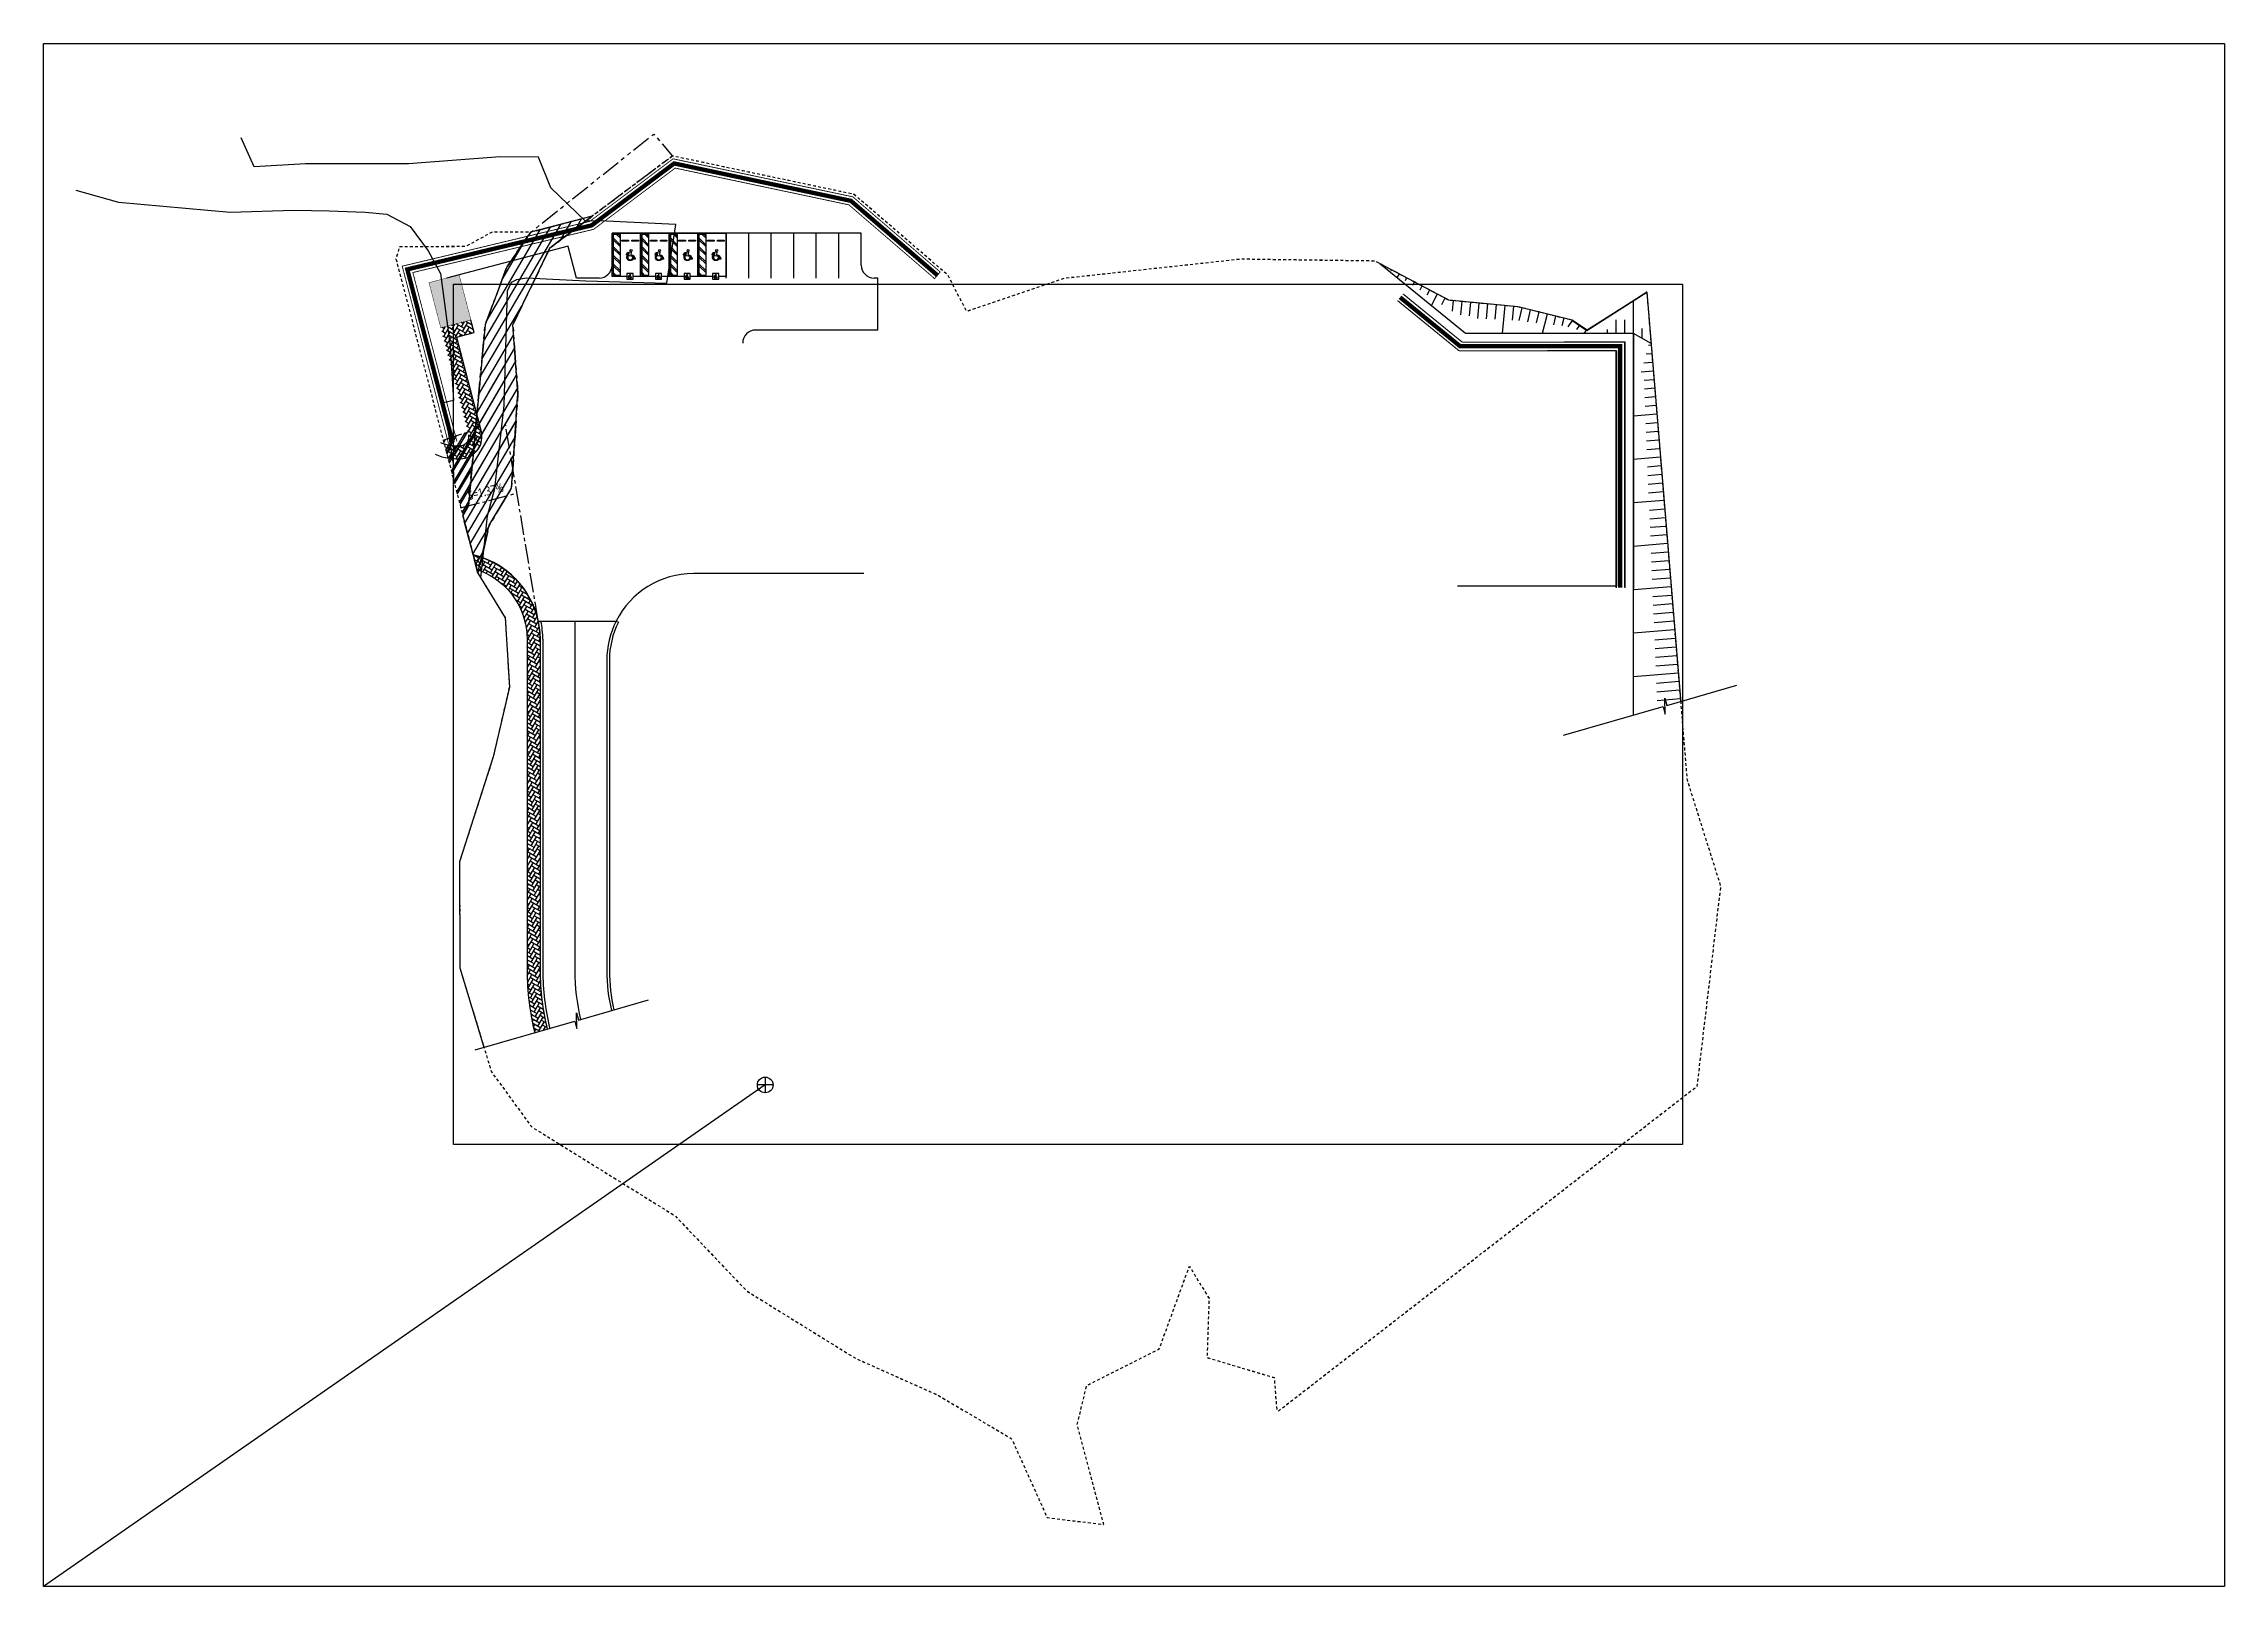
# Model space of a CAD drawing. Header units: millimetres. Extents: x -47382 to 204618, y -51045 to 127155.
import ezdxf
from ezdxf.enums import TextEntityAlignment as Align

# ---------------------------------------------------------------- set-up
doc = ezdxf.new("R2010")
doc.units = ezdxf.units.MM
doc.header["$LTSCALE"] = 300
doc.header["$MEASUREMENT"] = 0
for name, pattern in [('CENTER', [2, 1.25, -0.25, 0.25, -0.25]), ('CENTER2', [1.125, 0.75, -0.125, 0.125, -0.125]), ('HID', [2, 1.1, -0.9]), ('PHANTOM2', [31.749999999999986, 15.875, -3.174999999999999, 3.174999999999999, -3.174999999999999, 3.174999999999999, -3.174999999999999]), ('XREF_BASE$0$PHANTOM', [63.49999999999997, 31.75, -6.349999999999998, 6.349999999999998, -6.349999999999998, 6.349999999999998, -6.349999999999998]), ('XREF_BASE$0$PHANTOMX2', [5, 2.5, -0.5, 0.5, -0.5, 0.5, -0.5])]:
    doc.linetypes.add(name, pattern=pattern)
doc.layers.get('0').update_dxf_attribs({"linetype": 'CONTINUOUS'})
doc.layers.get('Defpoints').update_dxf_attribs({"color": 153, "linetype": 'CONTINUOUS'})
for name, color, linetype in [('125', 4, 'CONTINUOUS'), ('A-조적해치', 8, 'CONTINUOUS'), ('base$0$base$0$WID', 4, 'CONTINUOUS'), ('base$0$base$0$사업부지', 7, 'CONTINUOUS'), ('CAR', 7, 'CONTINUOUS'), ('CE-SLOP-FILL', 1, 'CONTINUOUS'), ('CE_SITE_FH', 170, 'CONTINUOUS'), ('FIN', 5, 'CONTINUOUS'), ('LSMD_CONT_LDREG_41500', 1, 'CONTINUOUS'), ('p', 6, 'CONTINUOUS'), ('WID', 4, 'CONTINUOUS'), ('XREF_BASE$0$CE_PROPERTY LINE', 2, 'XREF_BASE$0$PHANTOM'), ('XREF_BASE$0$성토옹벽', 6, 'CONTINUOUS'), ('사업부지', 7, 'CONTINUOUS'), ('성토옹벽', 6, 'CONTINUOUS'), ('절토옹벽', 2, 'CONTINUOUS'), ('토목옹벽', 5, 'CONTINUOUS')]:
    doc.layers.add(name, color=color, linetype=linetype)
doc.layers.add('Defpoint', color=161, linetype='CONTINUOUS', plot=False)
doc.styles.add('나눔고딕N', font='')
doc.styles.get('나눔고딕N').set_extended_font_data('NanumGothic')
pattern_1 = [(59.62512504652138, (-197018599.9120043, -418851415.2069576), (-754.8935533646174, 442.4485541716026), [])]
pattern_2 = [(59.62512504690361, (-2427524.775692786, 976688.9350473019), (-142.8319996347441, 547.3563920156048), [1200, -399.9999999999999]), (149.6251250469036, (-2427322.513496578, 977034.0292431582), (-142.831999634744, 547.3563920156047), [1200, -399.9999999999999])]

# ---------------------------------------------------------------- blocks, each defined once
blk = doc.blocks.new('A$C5FDF183A')
at = {"layer": 'Defpoints'}
for p, q in [((1808.614339811727, 904.3062890012516, -102999.999999999), (0.004079899750649929, 904.3062890012516, -102999.999999999)), ((904.309209855739, 1808.61141895724, -102999.999999999), (904.309209855739, 0.001159045263193548, -102999.999999999))]:
    blk.add_line(p, q, dxfattribs=at)
blk.add_circle((904.309209855739, 904.3062890012516, -102999.999999999), 904.3051299559884, dxfattribs=at)
blk = doc.blocks.new('주차라인-장애인-R01')
at = {"layer": 'CAR', "color": 6}
for p, q in [((150.0000000004657, -558.2053539409826), (970.0000000004657, -1378.205353940983)), ((150.0000000004657, -770.3373882969317), (970.0000000004657, -1590.337388296932)), ((150.0000000004657, -1558.205353940983), (970.0000000004657, -2378.205353940983)), ((150.0000000004657, -1770.337388296932), (970.0000000004657, -2590.337388296932)), ((529.6626117033884, -149.9999999999709), (970.0000000004657, -590.3373882969317)), ((741.7946460593957, -149.9999999999709), (970.0000000004657, -378.2053539409826)), ((150.0000000004657, -2558.205353940983), (970.0000000004657, -3378.205353940983)), ((150.0000000004657, -2770.337388296932), (970.0000000004657, -3590.337388296932)), ((150.0000000004657, -3558.205353940983), (970.0000000004657, -4378.205353940983)), ((150.0000000004657, -3770.337388296932), (970.0000000004657, -4590.337388296932)), ((150.0000000004657, -4570.337388296932), (429.6626117033884, -4849.999999999971))]:
    blk.add_line(p, q, dxfattribs=at)
blk.add_lwpolyline([(1730.000000000466, -4999.999999999971), (4.656612873077393e-10, -4999.999999999971), (4.656612873077393e-10, 2.91038304567337e-11), (3300.000000000466, 2.91038304567337e-11), (3300.000000000466, -4999.999999999971), (2430.000000000466, -4999.999999999971)], dxfattribs=at)
for points in [[(150.0000000004657, -149.9999999999709), (150.0000000004657, -4849.999999999971), (970.0000000004657, -4849.999999999971), (970.0000000004657, -149.9999999999709)], [(1890.000000000466, -949.9999999999709), (1130.000000000466, -949.9999999999709), (1130.000000000466, -799.9999999999709), (1890.000000000466, -799.9999999999709)], [(3050.000000000466, -949.9999999999709), (2290.000000000466, -949.9999999999709), (2290.000000000466, -799.9999999999709), (3050.000000000466, -799.9999999999709)], [(1730.000000000466, -5324.999999999971), (2430.000000000466, -5324.999999999971), (2430.000000000466, -4674.999999999971), (1730.000000000466, -4674.999999999971)]]:
    blk.add_lwpolyline(points, close=True, dxfattribs=at)
for points in [[(2177.632863112958, -2470.591965434462, 0.3883888311500843), (2198.988845437067, -2505.001108534139), (2388.341808677185, -2558.307954451622, -0.1872809849549228), (2475.11294510588, -2623.547823612666), (2665.600289527327, -2930.212368656968, -1.000000000000023), (2555.170281772502, -2998.8069266573), (2378.134609452449, -2713.798155741504), (2019.356674640207, -2645.084210340894, -0.3504293638877194), (1954.821271294029, -2523.001966553711), (1998.301982656121, -2313.537162554887), (1884.558559419354, -2349.933804338652), (1756.59828513395, -2528.602758449066, -0.9999999999998813), (1675.298088861629, -2470.376663903095), (1802.336781471735, -2292.994500048197, -0.1526120319272246), (1873.767206632299, -2239.097163536731), (2108.962072968483, -2154.968657675112, -0.5458993564135475), (2222.075045861537, -2233.700050258689)], [(1917.964892510325, -2565.176325443987, 1.468507096226449), (2409.522874721326, -2816.862159404933), (2483.553925523767, -2932.673268721352, -1.42620905017157), (1923.475245049922, -2439.884439326503)], [(2079.622248579748, -4989.808071467531, 0.3883888311500843), (2087.31040221639, -5002.195362983417), (2155.477468982805, -5021.385827513732, -0.1872809849549228), (2186.71507809707, -5044.872180411679), (2255.290522088762, -5155.271416627656, -1.000000000000023), (2215.535719297128, -5179.965457507729), (2151.802877261769, -5077.362299978064), (2022.642820729408, -5052.625279633823, -0.3504293638877194), (1999.410075524822, -5008.675671870442), (2015.063131615287, -4933.268342430907), (1974.115499249892, -4946.371133473032), (1928.049800507259, -5010.691956952767, -0.9999999999998813), (1898.781729849055, -4989.730562916229), (1944.515659188852, -4925.872983928508, -0.1526120319272246), (1970.230612246552, -4906.469942784373), (2054.900764127728, -4876.183680674148, -0.5458993564135475), (2095.621434369124, -4904.526982004259)], [(1986.141779162688, -5023.858441070974, 1.468507096226449), (2163.102652758593, -5114.465341296891), (2189.753831047565, -5156.157340650767, -1.42620905017157), (1988.125506076962, -4978.753362068644)]]:
    blk.add_lwpolyline(points, format="xyb", close=True, dxfattribs=at)
for centre, radius in [((2198.310592150781, -2008.707041394577), 117.8041499864776), ((2087.066231033299, -4823.529498813179), 42.40949399513192)]:
    blk.add_circle(centre, radius, dxfattribs=at)
blk = doc.blocks.new('A$C409E529B')
at = {"color": 8, "flags": 128}
blk.add_lwpolyline([(9934.28175933659, 46396.46572303819), (55.37756348075345, 54455.01320018666)], dxfattribs=at)
at = {"layer": 'CE-SLOP-FILL', "color": 8}
for p, q in [((9934.28175933659, 46396.46572303819), (55.37756348075345, 54455.01320018666)), ((498.9146775002591, 54215.09822015127), (475.3390736342408, 54170.52358479111)), ((1382.889112504199, 53747.56268312328), (1312.559383608866, 53614.5895451532)), ((2266.863547564019, 53280.02714610985), (2032.695839489345, 52837.28386489151)), ((3150.837982553523, 52812.4916091382), (2987.000003444962, 52502.72146584815)), ((4034.812417613808, 52344.95607212477), (3824.220313363243, 51946.78742619557)), ((4918.786852617748, 51877.42053509678), (4661.440623337403, 51390.85338655754)), ((5802.761287678033, 51409.88499808346), (5498.660933255684, 50834.91934690508)), ((6686.735722737852, 50942.34946107015), (5985.026763665956, 49615.62115344964)), ((7570.710157726891, 50474.81392409839), (7173.10155314859, 49723.05126761459)), ((23986.51364288479, 46761.8385519064), (30920.84895424871, 51163.32883668761)), ((15982.85375621915, 49480.03927544004), (8024.354682817124, 50235.03193746461)), ((8514.085557229817, 50205.99858840206), (8397.50801421469, 48975.08010721148)), ((9509.630889236461, 50111.71273386595), (9361.524530642666, 48547.88792389992)), ((9509.627737542149, 50111.70532973635), (9509.516914545093, 50110.51532531634)), ((10539.56521776319, 50014.1699749541), (10391.45885915449, 48450.34516504442)), ((11500.72122027632, 49923.13744904904), (11334.00943653006, 48133.00550301443)), ((12496.26796162268, 49828.85350866988), (12334.01892288355, 48086.64200474822)), ((13491.81470301049, 49734.56956836174), (13334.02840922121, 48040.27850653848)), ((14487.3614444132, 49640.28562799736), (14185.27029158873, 46396.46559884667)), ((15482.90818574466, 49546.00168767455), (15334.0473819836, 47947.55151002097)), ((16468.45481457608, 49372.03696918127), (16099.6699429322, 47884.2016254717)), ((17439.04101602919, 49131.2823755818), (17100.11452355329, 47763.90845880739)), ((18409.62721748231, 48890.52778198256), (18100.55910417531, 47643.61529214319)), ((19380.21341887955, 48649.77318836853), (18821.69341622433, 46396.46546344308)), ((20350.79962033266, 48409.0185947693), (20101.44826548826, 47403.02895877301)), ((21321.38582178624, 48168.26400116982), (21101.89284611028, 47282.7357921087)), ((22283.17047494464, 47907.99200851156), (21777.97915927833, 47152.228700181)), ((23986.51364288479, 46761.8385519064), (22275.09127778886, 47918.18260242941)), ((27373.42391377548, 46396.46521361114), (27373.42396011809, 47982.11420835194)), ((28373.88782245666, 46396.46518443956), (28373.88786875736, 47982.11417910922)), ((29374.35173109593, 46396.46515519673), (29374.35184166161, 50181.70742514799)), ((23112.40497875586, 47349.07780131046), (22795.08243077435, 46874.36509098974)), ((23678.47117826575, 46396.46532158088), (23946.75338900601, 46785.53313750692)), ((26372.96000513621, 46396.46524285385), (26372.9600185235, 46854.76813767827)), ((31408.37521453993, 45259.67479386809), (29374.35173109593, 46396.46515519673)), ((29374.48010955844, 46396.46515520813), (29374.47925081011, 16996.46379353199)), ((30367.30966685526, 45841.51334674959), (30367.30969971977, 46966.44074275705)), ((31551.70813807193, 43060.98551584175), (30539.84418797307, 42977.26329808298)), ((31469.24930223497, 44057.58003452723), (30827.75062917918, 44004.50205737154)), ((31386.79046641197, 45054.17455315648), (31115.65707038483, 45031.74081666011)), ((31634.16697385255, 42064.39099714148), (30251.93774676742, 41950.0245387943)), ((31716.62580968998, 41067.796478456), (30578.14329508971, 40973.59776631685)), ((31799.08464551251, 40071.20195982675), (30619.44557087217, 39973.59792963671)), ((31881.54348129313, 39074.6074411266), (30660.74784658384, 38973.59809299815)), ((31964.00231713057, 38078.012922441), (30702.05012229504, 37973.59825635969)), ((32046.46115296753, 37081.41840375552), (29374.47983106039, 36860.33709927602)), ((32128.91998873372, 36084.8238851116), (30784.65467377426, 35973.59858309722)), ((32211.37882457115, 35088.22936642612), (30825.95694948593, 34973.59874645877)), ((32293.83766040811, 34091.63484774053), (30867.2592251976, 33973.5989098202)), ((32376.29649618873, 33095.04032904038), (30908.56150090881, 32973.59907318163)), ((32458.7553320257, 32098.44581035478), (29374.4796844963, 31843.25103110762)), ((32541.2141678487, 31101.85129172564), (30991.16605238803, 30973.59939991927)), ((32623.67300362932, 30105.25677302538), (31032.4683280997, 29973.59956328059)), ((32706.13183946628, 29108.6622543399), (31073.77060381137, 28973.59972664213)), ((32788.59067530371, 28112.0677356543), (31115.07287953747, 27973.59988994733)), ((32871.0495110699, 27115.4732170105), (29374.4795379173, 26826.16496299545)), ((32953.50834690686, 26118.8786983249), (31197.67743101669, 25973.60021668486)), ((33035.96718274429, 25122.28417963942), (31238.97970672837, 24973.60038004641)), ((33118.42601852491, 24125.68966093916), (31280.28198243957, 23973.60054340784)), ((33200.88485434745, 23129.09514231002), (31321.58425820712, 22973.60070678394)), ((33283.34369018488, 22132.50062362442), (29374.47939139465, 21809.07889489806)), ((33365.8025259655, 21135.90610492427), (31404.18880963046, 20973.60103350691)), ((33448.26136180246, 20139.31158623868), (31445.49108534213, 19973.60119686835)), ((33530.72019762546, 19142.71706760954), (31486.79336110968, 18973.60136024444)), ((33613.17903340608, 18146.12254890928), (31528.09563682089, 17973.60152360599)), ((33695.63786924304, 17149.5280302238), (29443.1579558365, 16797.6753436547)), ((33778.09670508048, 16152.9335115382), (31610.70018825913, 15973.60185027251)), ((33860.5555408462, 15156.33899289439), (31652.00246402621, 14973.60201364872)), ((33943.01437668316, 14159.7444742088), (31693.30473973788, 13973.60217701015)), ((34025.47321252106, 13163.14995552332), (31734.60701544955, 12973.60234037158)), ((34107.93204830168, 12166.55543682305), (29374.4790983079, 11774.90675863205)), ((34190.39088412374, 11169.96091819392), (31818.26045307424, 10973.68945255748)), ((34272.84971996117, 10173.36639950832), (31860.89845810831, 9973.800134968129)), ((34355.30855574226, 9176.77188080817), (31903.53646321315, 8973.91081733699)), ((34437.76739157923, 8180.177362122573), (31946.17446831753, 7974.021499705967)), ((34520.22622740129, 7183.582843493437), (29374.47895174334, 6757.82069046353)), ((34602.68506318238, 6186.988324793172), (32031.45047845645, 5974.242864485364)), ((34685.14389901981, 5190.393806107691), (32074.08848354639, 4974.35354691057)), ((34767.60273485677, 4193.799287422094), (32116.72648865078, 3974.464229279547))]:
    blk.add_line(p, q, dxfattribs=at)
at = {"layer": 'CE-SLOP-FILL', "color": 8, "flags": 128}
for points in [[(34854.08343141864, 3735.202148614218), (30936.83825613698, 51170.70817349304), (24002.50422649225, 46769.21789002651), (22291.08211225318, 47925.56183702988), (15998.84559161123, 49487.41825400305), (8040.34781975951, 50242.4106486229), (-0.0002031153999269009, 54500.1866680407)], [(29374.47882242315, 2331.394648412592), (29374.47908726986, 11398.35004610999), (29374.47925081011, 16996.46379353199), (29374.48010955844, 46396.46515520813), (9934.28175933659, 46396.46572303819), (55.37756348075345, 54455.01320018666)]]:
    blk.add_lwpolyline(points, dxfattribs=at)
at = {"layer": 'LSMD_CONT_LDREG_41500', "color": 7, "linetype": 'PHANTOM2'}
for p, q in [((30920.84895424871, 51163.32883668761), (23986.51364288479, 46761.8385519064)), ((15982.85375621915, 49480.03927544004), (8024.354682817124, 50235.03193746461))]:
    blk.add_line(p, q, dxfattribs=at)
at = {"layer": 'WID', "elevation": -102999.999999999}
blk.add_lwpolyline([(21267.62281078578, -4.832836566492915e-05), (32784.56523388647, 3312.077833571122), (33009.89641301299, 2445.572565763607), (32988.47629696608, 4275.627847171039), (33207.14302446134, 3433.604060073732), (41310.45510580635, 5763.979582391621)], dxfattribs=at)
at = {"layer": '토목옹벽', "color": 7}
blk.add_line((22256.64010113198, 47922.76254608238), (23986.51364288479, 46761.8385519064), dxfattribs=at)
blk = doc.blocks.new('A$C15A91853')
at = {"layer": 'Defpoints'}
for points in [[(46800.83620695351, -0.000133805675432086), (47586.93095752224, 7154.016583453631), (48442.61088196747, 10307.17576318025), (49498.69056838052, 19897.43716880935), (49907.47040813649, 33129.23957948387), (50350.72880105721, 34135.74591025559), (50955.94050958473, 34462.10731246055), (52065.91714207456, 34644.22793091729), (58944.13146783737, 34309.85024700081), (68294.01132082008, 34026.42134056741), (68302.55547243729, 34078.97141674056), (69308.55834560329, 40553.6716684564), (69347.28421101999, 40791.85158650426), (60534.55925788125, 41222.271272738), (58897.10008824337, 41176.39727639279), (54889.34119343897, 45050.08654869627), (53480.65610471973, 48599.42385892093), (49028.35337961931, 48631.4460732959), (38443.44949909253, 47811.65838404465), (26549.66563131381, 47829.56940822687), (20615.45082264487, 47453.24541705614), (19106.64459372358, 50831.77361282974)], [(-0.0001611150801181793, 44758.44041633199), (4948.065223993734, 43400.63225306605), (17839.16792320926, 42226.03408015845), (25189.38975682948, 42482.97182905814), (29294.95190443331, 42369.78339673742), (33454.49159089802, 42220.03782080906), (35927.93917659158, 42012.76298736909), (38652.38078431971, 40578.09579518228), (40707.0704868664, 37777.08664331865), (42162.71509608021, 35137.05884686043), (43271.78303487133, 26739.0225660908), (43649.2547345357, 20479.56219997746), (42505.41529687122, 20193.52668061573), (43606.90346035128, 13151.50056522805), (43640.50034104241, 11401.20861092815)]]:
    blk.add_lwpolyline(points, dxfattribs=at)
blk = doc.blocks.new('G$C241B0436')
h = blk.add_hatch()
h.set_pattern_fill('ANSI31', color=5, scale=7000, angle=14.62512504652138, style=0)
h.set_pattern_definition([(59.62512504652138, (-197011937.1310294, -418807527.6438184), (-754.8935533646174, 442.4485541716026), [])])
h.paths.add_polyline_path([(9182.907679277705, 126493.2983044618), (5456.127871040953, 125251.5825769741), (7736.008370768512, 116514.6947102305), (8363.921029174933, 117653.0701285743)])
at = {"color": 6, "linetype": 'Continuous', "transparency": 33554687}
for p, q in [((9933.386109714513, 134602.2456028757), (19058.12102975138, 150170.6173431645)), ((10123.79543602711, 136657.5439293365), (17860.77892220928, 149858.1723439614)), ((10425.20095898421, 138902.2209135076), (16663.43681466707, 149545.7273447583)), ((19014.18304231041, 148365.224386321), (20255.46313729347, 150483.0623423675)), ((20824.61741285853, 149723.7105412637), (21452.80524483556, 150795.5073415706)), ((22635.05178340664, 151082.1966962063), (22650.14735237765, 151107.9523407737)), ((12244.27127883548, 143736.2958300303), (15019.62123428192, 148471.5215866606)), ((9742.976783401798, 132546.9472764149), (14571.59041345457, 140785.3950386412)), ((9552.5674570892, 130491.6489499541), (13595.32662414201, 137389.2934427196)), ((9171.748804464005, 126381.0522970324), (13818.07866107312, 134308.4924988133)), ((9362.158130776603, 128436.3506234932), (13706.7026426075, 135848.8929707665)), ((8790.930151838693, 122270.4556441107), (14040.83069800423, 131227.6915549069)), ((8981.339478151407, 124325.7539705716), (13929.45467953873, 132768.0920268601)), ((8600.520825525979, 120215.1573176499), (14004.27587001363, 129434.8955416403)), ((8410.11149921338, 118159.858991189), (13871.44762995525, 127477.8404807506)), ((7960.235270418692, 115661.8653724768), (13738.61938989686, 125520.785419861)), ((8272.680269617587, 114464.5232649506), (13605.79114983859, 123563.7303589714)), ((8585.125268816482, 113267.1811574244), (13472.96290978021, 121606.6752980817)), ((8897.570268015377, 112069.8390498982), (10698.63581590168, 115142.7675485168)), ((9210.015267214272, 110872.4969423721), (10028.0675108952, 112268.2351796149))]:
    blk.add_line(p, q, dxfattribs=at)
for p, q in [((15557.79444676195, 149257.2112835734), (12814.98070402455, 145252.9233549931)), ((22679.62833176181, 151115.6453672881), (15557.79444676195, 149257.2112835734)), ((17791.10524637077, 147447.4699074891), (22679.62833176181, 151115.6453672881)), ((15811.32769939676, 143350.8521800339), (17791.10524637077, 147447.4699074891)), ((12814.98070402455, 145252.9233549931), (10301.22802187002, 138572.7699521615)), ((13508.79416767019, 138586.0918076177), (15811.32769939676, 143350.8521800339)), ((10301.22802187002, 138572.7699521615), (9182.787486107904, 126500.2049895419)), ((14084.73881568003, 130620.4146372879), (13508.79416767019, 138586.0918076177)), ((13344.94169514091, 119720.4456386297), (14084.73881568003, 130620.4146372879)), ((9182.787486107904, 126500.2049895419), (8363.800835971255, 117659.9768136607)), ((10765.17181720852, 115427.9881412972), (13344.94169514091, 119720.4456386297)), ((8363.800835971255, 117659.9768136607), (7735.888177565532, 116521.6013953379)), ((7735.888177565532, 116521.6013953379), (9470.028363199905, 109876.0827602599)), ((9470.028363199905, 109876.0827602599), (10765.17181720852, 115427.9881412972))]:
    blk.add_line(p, q)
at = {"layer": 'LSMD_CONT_LDREG_41500', "color": 7, "linetype": 'Continuous', "const_width": 0.26}
blk.add_lwpolyline([(7735.18651549588, 116520.3292973894), (8363.800764182, 117659.9766651119), (10301.22795008065, 138572.7698036128), (12814.9806322353, 145252.9232064444), (15557.79437497258, 149257.2111350246), (29779.28472064284, 160617.1254896203), (31951.98458776949, 158073.2946644871), (17791.10517458152, 147447.4697589404), (15811.32762760739, 143350.8520314852), (13508.79409588093, 138586.091659069), (14084.73874389078, 130620.4144887392), (13344.94162335165, 119720.445490081), (10765.17174541915, 115427.9879927485), (9470.028291410534, 109876.0826117111)], close=True, dxfattribs=at)
at = {"layer": 'LSMD_CONT_LDREG_41500', "color": 1, "linetype": 'HID', "flags": 128}
for points in [[(31951.98458776949, 158073.2946644871), (22679.62825997244, 151115.6452187394), (15557.79437497258, 149257.2111350246), (11137.67367763445, 149296.4292814799), (8046.766582489014, 147608.2967930578), (383.0296465364518, 147578.2789622445), (0, 146166.8335017629), (5456.007605982246, 125258.48911355), (7735.649143191287, 116522.516991851), (9470.028291410534, 109876.0826117111), (12625.05406276847, 104712.3957197517), (13097.42329913517, 96723.82461450696), (11238.93422633503, 88661.33130868853), (7342.228513672017, 76547.94636662723), (7380.707129756105, 64285.3354946191), (11021.05714085954, 52303.26431352386), (15641.10114216129, 45957.17367091685), (32253.62439353159, 35654.92299717462), (34827.43447767769, 32952.2223547704), (40504.67698310758, 26990.52248634787), (53083.73248963384, 19202.30500521251), (62561.18481705396, 14967.07424973899), (71140.95988441049, 9906.44141968144), (75241.89233489847, 805.0010376487917), (78363.91780172987, 409.4772153530212), (81793.81436099438, 6.445637736498611), (78715.09699738817, 11503.61395911884), (79807.78979719919, 16033.27977549546), (88206.18159021041, 20289.73609332956), (91680.23015078763, 29820.72951609397), (93953.05871443846, 26124.85258269973), (93715.78459150542, 19287.39888894914), (101481.2957288134, 16966.95569870324), (101773.4148064519, 13229.6187521157), (102000.6856894509, 13134.93533563039), (150371.2355921617, 50647.66093706519), (153096.5636227732, 73721.41226756896), (149224.8039942794, 86012.05205349924), (144573.4957715755, 142336.6243865843), (137639.1617419311, 137935.1341031176), (135927.7396276917, 139091.4780501209), (129635.5031070503, 140653.334467094), (121677.005335198, 141408.3268617137), (113126.719015474, 145936.1413229533), (97630.52282737242, 146150.3916072032), (77170.21050972352, 143922.0917082183), (65935.61446664669, 140122.3085949488), (63777.51699942315, 144313.1933857251), (52931.93910684588, 153636.8536090386)], [(31951.98458776949, 158066.8490267507), (22679.62825997267, 151109.1995810029), (15557.79437497258, 149250.7654972881), (11137.67367763445, 149289.9836437434), (8046.766582489014, 147601.8511553212), (383.0296465363353, 147571.833324508), (0, 146160.3878640265), (5456.007605982246, 125252.0434758135), (7735.649143191287, 116516.0713541145), (9470.028291410534, 109869.6369739746), (12625.05406276835, 104705.9500820152), (13097.42329913517, 96717.37897677047), (11238.93422633503, 88654.88567095203), (7342.228513672017, 76541.50072889074), (7380.707129755989, 64278.8898568826), (11021.05714085954, 52296.81867578736), (15641.10114216129, 45950.72803318035), (32253.62439353159, 35648.47735943813), (34827.43447767757, 32945.77671703391), (40504.67698310781, 26984.07684861137), (53083.73248963384, 19195.85936747602), (62561.18481705384, 14960.62861200249), (71140.95988441072, 9899.995781944948), (75241.89233489847, 798.5553999122931), (78363.91780172987, 403.0315776165226), (81793.81436099438, 0), (78715.09699738817, 11497.16832138234), (79807.78979719942, 16026.83413775897), (88206.18159021041, 20283.29045559306), (91680.23015078763, 29814.28387835747), (93953.05871443846, 26118.40694496324), (93715.78459150554, 19280.95325121263), (101481.2957288134, 16960.51006096674), (101773.4148064519, 13223.1731143792), (102000.6856894509, 13128.48969789389), (150371.2355921618, 50641.21529932869), (153096.5636227732, 73714.96662983246), (149224.8039942794, 86005.60641576274), (144573.4957715757, 142330.1787488479), (137639.161741931, 137928.688465381), (135927.7396276917, 139085.0324123845), (129635.5031070504, 140646.8888293575), (121677.0053351982, 141401.8812239773), (113126.719015474, 145929.6956852169), (97630.52282737242, 146143.9459694668), (77170.21050972352, 143915.6460704819), (65935.61446664669, 140115.8629572123), (63777.51699942327, 144306.7477479886), (52931.93910684576, 153630.4079713022)]]:
    blk.add_lwpolyline(points, close=True, dxfattribs=at)
at = {"layer": 'LSMD_CONT_LDREG_41500', "color": 7, "linetype": 'Continuous', "const_width": 0.26}
blk.add_lwpolyline([(5456.007605982246, 125258.48911355), (9182.787405168405, 126500.2048379445)], dxfattribs=at)
at = {"layer": 'XREF_BASE$0$CE_PROPERTY LINE', "color": 8, "linetype": 'XREF_BASE$0$PHANTOMX2', "ltscale": 3, "flags": 128}
for points in [[(7735.18651549588, 116513.8836596529), (8363.800764181884, 117653.5310273754), (10301.22795008076, 138566.3241658763), (12814.9806322353, 145246.4775687079), (15557.79437497258, 149250.7654972881), (29779.28472064296, 160610.6798518838), (31951.98458776949, 158066.8490267507), (17791.10517458152, 147441.0241212039), (15811.32762760762, 143344.4063937486), (13508.79409588082, 138579.6460213325), (14084.73874389078, 130613.9688510027), (13344.94162335154, 119713.9998523445), (10765.17174541927, 115421.542355012), (9470.028291410534, 109869.6369739746)], [(22679.62833176181, 151109.1997295516), (15557.79444676195, 149250.7656458368), (12814.98070402467, 145246.4777172566), (10301.22802187013, 138566.324314425), (9182.78748610802, 126493.7593518055), (8363.800835971255, 117653.5311759242), (7735.888177565532, 116515.1557576014), (9470.028363199905, 109869.6371225234), (10765.17181720864, 115421.5425035607), (13344.94169514091, 119714.0000008932), (14084.73881568015, 130613.9689995515), (13508.79416767019, 138579.6461698813), (15811.32769939676, 143344.4065422974), (17791.10524637089, 147441.0242697526)]]:
    blk.add_lwpolyline(points, close=True, dxfattribs=at)
blk.add_lwpolyline([(5456.007605982246, 125252.0434758135), (9182.787405168405, 126493.759200208)], dxfattribs=at)
at = {"layer": 'XREF_BASE$0$성토옹벽', "color": 8, "linetype": 'Continuous', "ltscale": 10, "const_width": 99.99999999999999, "flags": 128}
blk.add_lwpolyline([(62845.81414700812, 144625.8281805252), (62194.09790021111, 143867.3653048784)], dxfattribs=at)
at = {"layer": '성토옹벽', "color": 8, "linetype": 'CENTER', "ltscale": 2, "const_width": 500, "flags": 128}
for points in [[(62601.03913291963, 144257.4076646222), (52565.72091285815, 152890.1580067012), (32141.69333860208, 157209.0250785146), (22611.53693147353, 150057.9447606438), (15757.3589524302, 148420.478734521), (8157.176186950644, 146602.2759440893), (1308.202353563131, 144975.029276906), (1308.202353563131, 144975.029276906), (6554.967616932467, 124968.7912561174)], [(116027.2597541537, 141748.4939739488), (122976.2357914504, 136086.4874890464), (141450.6363440847, 136096.8031057125), (141466.3187437884, 108196.8723192028)]]:
    blk.add_lwpolyline(points, dxfattribs=at)
at = {"layer": '성토옹벽', "color": 8, "linetype": 'Continuous', "ltscale": 10, "const_width": 100, "flags": 128}
for points in [[(115711.427373156, 141360.8731448841), (122798.4482095267, 135586.3881393264), (140950.9174694128, 135596.5239979548), (140966.3188226875, 108196.5912719623)], [(116343.0921351591, 142136.1148029846), (123154.0233738201, 136586.5868389446), (141950.3552190023, 136597.0822134729), (141966.3186648893, 108197.1533664433)]]:
    blk.add_lwpolyline(points, dxfattribs=at)
at = {"layer": '절토옹벽', "color": 8, "linetype": 'ByBlock', "ltscale": 5, "const_width": 100, "flags": 128}
for points in [[(62927.11036835425, 144636.4558798115), (52794.59796729661, 153352.8162360995), (32023.11395755061, 157745.1564831573), (22390.11770386621, 150516.9089110629), (15641.10568325284, 148904.567077011), (8101.971384748584, 147102.0635497128), (1152.005330533149, 145447.1902650763), (721.2430021758446, 145344.36362165), (6071.16834628256, 124842.5444117272)], [(62274.96789755789, 143878.3594493902), (52336.84385847719, 152427.499777318), (32260.27271964983, 156672.8936738863), (22832.95615913835, 149598.9806102398), (15874.24196060767, 147933.8683932508), (8211.83254557471, 146104.7858833875), (1947.373994821857, 144609.4061733884), (7038.766887582606, 125095.0381005076)]]:
    blk.add_lwpolyline(points, dxfattribs=at)
blk = doc.blocks.new('G$C9E618396')
at = {"layer": 'base$0$base$0$사업부지', "linetype": 'Continuous', "ltscale": 10}
h = blk.add_hatch(dxfattribs=at)
h.set_pattern_fill('AR-HBONE', color=8, scale=99.99999999999979, angle=14.62512504690361, style=0)
h.set_pattern_definition(pattern_2)
edge = h.paths.add_edge_path()
edge.add_line((2090.38787629921, 15503.57435654453), (638.9900643490259, 15124.83382337377))
edge.add_line((638.9900643490255, 15124.83382337377), (3860.513428673147, 2779.411158981966))
edge.add_arc((2892.914887373336, 2526.917470201617), 1000.000000000196, 277.1104888173282, 14.625125046897779, ccw=False)
edge.add_arc((2459.673913767561, 5999.999999987893), 4499.999999988199, 251.74603211659308, 277.1104888173353, ccw=False)
edge.add_line((1050.140826744959, 1726.451535715954), (1461.268759000115, 83.65085995313711))
edge.add_arc((2454.057579332031, 5739.282804555027), 5742.107830281377, 260.0437448733099, 277.4881210497568)
edge.add_arc((2874.670370745473, 2539.284892529948), 2514.585288568176, 277.4881210497526, 14.2474928144432)
edge.add_line((5311.911240624264, 3158.151692152722), (2090.38787629921, 15503.5743565443))
h = blk.add_hatch(dxfattribs=at)
h.set_pattern_fill('AR-HBONE', color=8, scale=99.99999999999979, angle=14.62512504690361, style=0)
h.set_pattern_definition(pattern_2)
h.paths.add_polyline_path([(4501.085346199572, 14582.41329103266), (4122.344813029282, 16033.81110298284), (2090.38787629921, 15503.5743565443), (2469.1284094695, 14052.17654459411)])
at = {"layer": 'base$0$base$0$WID'}
for p, q in [((15345.26094189193, 24557.21864247741), (1292.72597975377, 20874.62457532273)), ((16303.36421332974, 20874.62457532273), (15348.40225077514, 24538.72010989953)), ((4501.085346199572, 14582.41329103266), (4122.344813029282, 16033.81110298284)), ((4501.085346199572, 14582.41329103266), (4122.344813029282, 16033.81110298284)), ((2467.506280162372, 14058.39281858713), (5311.911240623333, 3158.151692152722)), ((2469.1284094695, 14052.17654459411), (4501.085346199572, 14582.41329103266))]:
    blk.add_line(p, q, dxfattribs=at)
for centre, radius, start, end in [((2892.914887373336, 2526.917470201617), 1000, 277.1104888175495, 14.62512505098127), ((2892.914887373336, 2526.917470201617), 2500, 277.1104888175603, 14.6251250509761), ((2459.673913768493, 6000), 6000, 245.7985791902792, 277.1104888172986), ((2459.673913768493, 6000), 4500, 245.7985791902825, 277.1104888175556)]:
    blk.add_arc(centre, radius, start, end, dxfattribs=at)

msp = doc.modelspace()

# ---------------------------------------------------------------- hatches: boundary and pattern name
h = msp.add_hatch()
h.set_pattern_fill('ANSI31', color=6, scale=7000, angle=14.62512504652138, style=0)
h.set_pattern_definition(pattern_1)
h.paths.add_polyline_path([(7422.078033829574, 86725.94481286197), (6846.133386224508, 94691.62198326422), (2520.126706821844, 82605.7351954754), (1701.140054253861, 73765.50698937627), (1073.240926758386, 72627.07971829211), (2807.367581438273, 65981.61293593922), (4102.511035379954, 71533.51831689465), (6682.280913217459, 75825.97581420862)])
h = msp.add_hatch()
h.set_pattern_fill('ANSI31', color=5, scale=7000, angle=14.62512504652138, style=0)
h.set_pattern_definition(pattern_1)
h.paths.add_polyline_path([(2520.126704356633, 82605.73516526376), (-1206.653103880119, 81364.01943777606), (1073.22739584744, 72627.13157103246), (1701.140054253861, 73765.50698937627)])
at = {"layer": '125', "linetype": 'Continuous'}
msp.add_hatch(color=8, dxfattribs=at).paths.add_polyline_path([(633.9375460533192, 100455.8687208955), (-2849.417202642071, 99546.89144134379), (-1485.95128320728, 94321.85931824401), (1997.403465473093, 95230.83659785343)])
at = {"layer": '사업부지', "linetype": 'Continuous', "ltscale": 10}
h = msp.add_hatch(dxfattribs=at)
h.set_pattern_fill('AR-HBONE', color=8, scale=100, angle=14.62512504690457, style=0)
h.set_pattern_definition([(59.62512504690458, (-197574904.5808783, -418388343.1987094), (-142.8319996347532, 547.3563920156025), [1200, -400]), (149.6251250469046, (-197574702.3186822, -418387998.1045135), (-142.8319996347532, 547.3563920156025), [1200, -399.9999999999999])])
edge = h.paths.add_edge_path()
edge.add_line((9368.767220768612, 12914.08571082167), (10811.26776662574, 13328.92447418807))
edge.add_arc((37987.30732221529, 20071.54073794349), 28000.00000015369, 179.9999984069045, 193.9342177607451, ccw=False)
edge.add_line((9987.307322061504, 20071.54151647683), (9987.308386571007, 58347.98231647996))
edge.add_arc((-12.69161340559367, 58347.98259457009), 9999.999999976515, 359.9999985212207, 76.96135150803852)
edge.add_line((2243.390986534767, 68090.163628651), (2697.015464523691, 66404.50092147186))
edge.add_arc((-12.69161340268329, 58347.982594567), 8499.999999995147, 359.9999984063868, 71.4102913470357, ccw=False)
edge.add_line((8487.308386579622, 58347.98235814972), (8487.307322158478, 20071.54155829351))
edge.add_arc((37987.30732236034, 20071.54073781462), 29500.00000020197, 179.9999985212206, 194.0415571416377)

# ---------------------------------------------------------------- linework, layer by layer
at = {"color": 8, "linetype": 'CENTER2', "lineweight": 25, "ltscale": 10}
for p, q in [((9779.255262612598, 60446.44848046941), (5994.321992997313, 83200.2836065198)), ((800.7756202094024, 73528.2171915453), (7320.197227758472, 75229.53634614951))]:
    msp.add_line(p, q, dxfattribs=at)
at = {"color": 7, "const_width": 50}
msp.add_lwpolyline([(633.9375460533192, 100455.8687208955), (-2849.417202642071, 99546.89144134379), (-1485.95128320728, 94321.85931824401), (1997.403465473093, 95230.83659785343)], close=True, dxfattribs=at)
at = {"color": 5}
msp.add_lwpolyline([(134399.9999937931, 64471.4484886732), (115999.9999999977, 64471.44848036184)], dxfattribs=at)
at = {"layer": 'A-조적해치'}
for p, q in [((9779.255224405904, 60446.44848046935), (10084.81510892615, 60446.44848046952)), ((9779.255224405904, 60446.44848046935), (10084.81510892615, 60446.44848046952)), ((18769.71445028833, 60446.44848057372), (19037.62301677919, 60311.44848057063))]:
    msp.add_line(p, q, dxfattribs=at)
for points in [[(10300.00003818935, 58352.05018539494), (10300.00003818935, 20075.60938545829, 0.06077803631344525), (11112.56942208484, 13415.57373509119, 0.06077803631344525)], [(17699.99999998277, 55946.4484804715), (17700.00003818935, 20075.60938545829, 0.05737231819149754), (18231.05134778447, 15462.72875876294)]]:
    msp.add_lwpolyline(points, format="xyb", dxfattribs=at)
for centre, radius, start, end in [((-1.722946763038635e-08, 58352.05018539121), 10300, 0, 11.73232041036629), ((27699.99999998277, 55946.4484804715), 10000, 153.2563160489414, 180)]:
    msp.add_arc(centre, radius, start, end, dxfattribs=at)
at = {"layer": 'CE_SITE_FH'}
msp.add_line((134399.9999968179, 64471.4484886732), (134399.9999968181, 91671.4484886732), dxfattribs=at)
at = {"layer": 'Defpoint'}
msp.add_line((35999.99999999616, 6871.448480479186), (-47381.82194228156, -51044.89534555946), dxfattribs=at)
for points in [[(-47381.82194228156, 127155.1046544405), (204618.1780577184, 127155.1046544405), (204618.1780577184, -51044.89534555946), (-47381.82194228156, -51044.89534555946)], [(0, 99371.44848046242), (142000.0000000106, 99371.44848046242), (142000.0000000106, 0), (0, 0)]]:
    msp.add_lwpolyline(points, close=True, dxfattribs=at)
at = {"layer": 'Defpoints', "color": 6}
msp.add_lwpolyline([(2807.247222212609, 65982.07417004812), (2807.247312609805, 65982.07382363087), (5962.273084002081, 60818.38693169254), (6434.64232042199, 52829.81582645088), (4576.153247675626, 44767.32252062007), (679.4475349797867, 32653.93757849553), (717.9261512605008, 20391.32670651778), (3502.210309617687, 11226.96315046621)], dxfattribs=at)
at = {"layer": 'FIN'}
msp.add_line((47399.99999998277, 65946.44848047144), (27699.99999998277, 65946.4484804715), dxfattribs=at)
msp.add_arc((27699.99999998277, 55946.4484804715), 10000, 90, 153.2563160489414, dxfattribs=at)
at = {"layer": 'WID'}
for p, q in [((47099.99999998254, 105271.448488673), (18299.99999998254, 105271.4484886731)), ((18299.99999998254, 101571.4484886731), (18299.99999998254, 105271.4484886731)), ((31499.99999998254, 100071.4484886731), (31499.99999998254, 105271.4484886731)), ((34099.99999998254, 100071.4484886731), (34099.99999998254, 105271.4484886731)), ((36699.99999998254, 100071.4484886731), (36699.99999998254, 105271.4484886731)), ((39299.99999998254, 100071.4484886731), (39299.99999998254, 105271.4484886731)), ((41899.99999998254, 100071.4484886731), (41899.99999998254, 105271.4484886731)), ((44499.99999998254, 100071.4484886731), (44499.99999998254, 105271.4484886731)), ((47099.99999998254, 101571.4484886732), (47099.99999998254, 105271.4484886731)), ((47099.99999998254, 101571.4484886731), (47099.99999998254, 105271.4484886731)), ((16799.99999998254, 100071.4484886731), (14178.47540334588, 100071.4484886731)), ((48999.99999998254, 100071.4484886731), (48599.99999998254, 100071.4484886731)), ((48999.99999998254, 94071.44848867308), (48999.99999998254, 100071.4484886731)), ((48999.99999998254, 94071.44848867308), (34899.99999998254, 94071.44848867308)), ((10084.81510892615, 60446.44848046941), (18769.71445023688, 60446.44848047139)), ((17999.99999998277, 55946.4484804715), (17999.99999998277, 20075.60938545829))]:
    msp.add_line(p, q, dxfattribs=at)
for points in [[(2243.390986534767, 68090.163628651, -0.2908667411767678), (9765.523812748143, 60442.38061758794, -0.05279949481148782), (9987.308386675315, 58347.98231646849), (9987.307322061504, 20071.54151647683, 0.06087452927349857), (10811.26776660793, 13328.92447418289, 0.06087452927349857)], [(2697.015464588068, 66404.50092141429, -0.2647752013405865), (8298.791498821112, 60128.22091410344, -0.05279949481186038), (8487.308386579622, 58347.98235814972), (8487.307322081178, 20071.5415581881, 0.06134463420530369), (9368.767220670125, 12914.08571079321, 0.06134463420530369)], [(10000.00003818935, 58352.05018539494), (10000.00003818935, 20075.60938545829, 0.06087812856606185), (10824.05738918099, 13332.60255335411, 0.06087812856606185)], [(13999.99999518972, 60446.44848047034), (14000.00003818935, 20075.6093815174, 0.05933778089903766), (14671.29119144648, 14439.00193565921, 0.05737231819149777)]]:
    msp.add_lwpolyline(points, format="xyb", dxfattribs=at)
msp.add_lwpolyline([(2474.860984634608, 10931.51485774614), (13991.80340773531, 14243.59273964562), (14217.13458686182, 13377.08747183811), (14195.71447081491, 15207.14275324554), (14414.38119831018, 14365.11896614823), (22517.69327965518, 16695.49448846612)], dxfattribs=at)
for centre, radius, start, end in [((16799.99999998254, 101571.4484886731), 1500, 270, 0), ((48599.99999998254, 101571.4484886732), 1500, 180, 270), ((34899.99999998254, 92571.44848867308), 1500, 90, 180), ((-1.722946763038635e-08, 58352.05018539494), 10000, 0, 76.96135294584688), ((27699.99999998277, 55946.4484804715), 9700, 153.2563160489414, 180), ((38000.00003818935, 20075.60938545829), 20000, 180, 193.0906804480881)]:
    msp.add_arc(centre, radius, start, end, dxfattribs=at)
at = {"layer": '성토옹벽', "color": 8, "linetype": 'Continuous', "ltscale": 10, "const_width": 100, "flags": 128}
for points in [[(109128.0990549237, 97454.22279621649), (116211.8729715128, 91675.7551348097), (134364.3450611711, 91675.68760821031), (134364.3450899451, 64275.75055376859)], [(109760.1994754053, 98229.10927714914), (116568.0102850397, 92675.75381015631), (135364.3450600733, 92675.68388839549), (135364.3450899052, 64275.75055482419)]]:
    msp.add_lwpolyline(points, dxfattribs=at)

# ---------------------------------------------------------------- block references
for name, p in [('A$C15A91853', (-43666.11650653183, 65455.0268843089)), ('G$C241B0436', (-6662.660709941003, -43894.46967570971)), ('G$C9E618396', (-2124.941347556189, 79197.02549487058)), ('A$C409E529B', (106973.8765364217, 47271.90742591041))]:
    msp.add_blockref(name, p)
at = {"layer": 'Defpoints'}
msp.add_blockref('A$C5FDF183A', (35095.69079014042, 5967.142191477935), dxfattribs=at)
at = {"layer": 'p', "ltscale": 3}
for p in [(18299.99999998207, 105271.4484886731), (21599.99999998207, 105271.4484886731), (24899.99999998207, 105271.4484886731), (28199.99999998207, 105271.4484886731)]:
    msp.add_blockref('주차라인-장애인-R01', p, dxfattribs=at)

# ---------------------------------------------------------------- texts
at = {"layer": 'CE_SITE_FH', "color": 7, "linetype": 'CENTER2', "lineweight": 25, "ltscale": 10, "style": '나눔고딕N', "width": 0.8}
msp.add_text('S=1.37%', height=1020, rotation=13.86594607742075, dxfattribs=at).set_placement((1665.904576312983, 74924.81609476963), align=Align.MIDDLE_LEFT)

doc.saveas('drawing.dxf')
